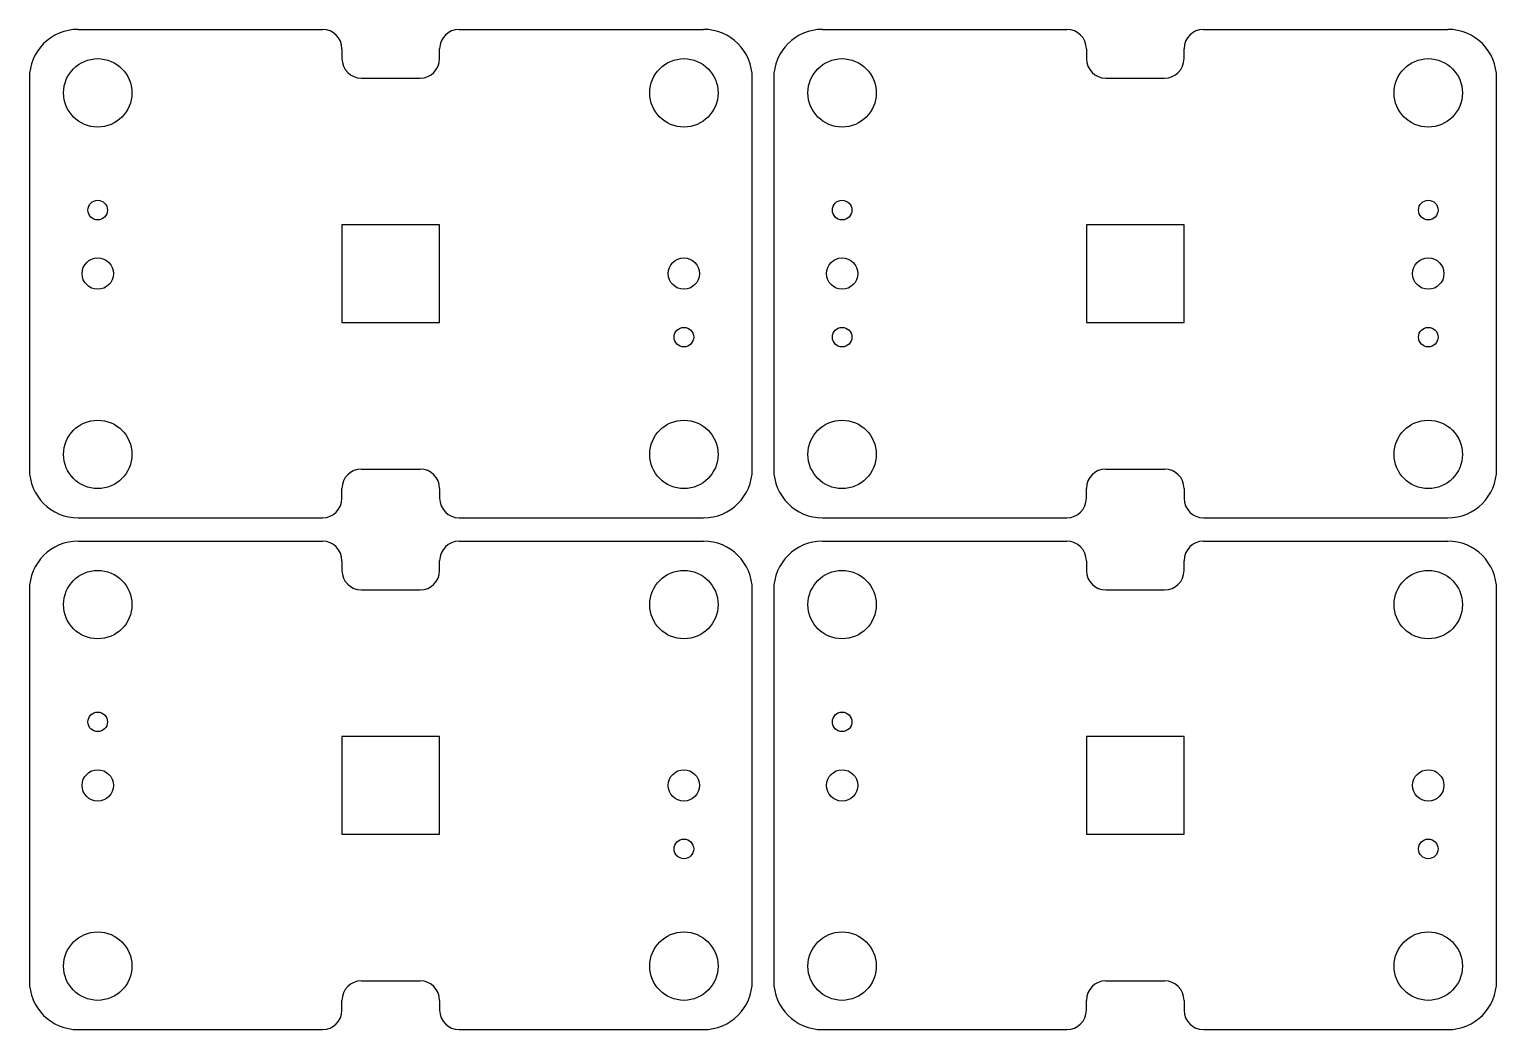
# Model space of a CAD drawing. Header units: millimetres. Extents: x 66 to 224, y 64 to 171.
import ezdxf

# ---------------------------------------------------------------- set-up
doc = ezdxf.new("R2010")
doc.units = ezdxf.units.MM
for name, color, linetype in [('View', 7, 'CONTINUOUS'), ('View001', 7, 'CONTINUOUS'), ('View002', 7, 'CONTINUOUS'), ('View003', 7, 'CONTINUOUS')]:
    doc.layers.add(name, color=color, linetype=linetype)

msp = doc.modelspace()

# ---------------------------------------------------------------- linework, layer by layer
at = {"layer": 'View'}
for p, q in [((71.3956, 171.25), (97.6456, 171.25)), ((112.346, 171.25), (138.596, 171.25)), ((99.7456, 169.15), (99.7456, 168.1)), ((110.246, 168.1), (110.246, 169.15)), ((66.1456, 166), (66.1456, 124)), ((101.846, 166), (108.146, 166)), ((143.846, 124), (143.846, 166)), ((99.7456, 150.25), (99.7456, 139.75)), ((110.246, 150.25), (99.7456, 150.25)), ((110.246, 139.75), (110.246, 150.25)), ((99.7456, 139.75), (110.246, 139.75)), ((101.846, 124), (108.146, 124)), ((99.7456, 120.85), (99.7456, 121.9)), ((110.246, 121.9), (110.246, 120.85)), ((71.3956, 118.75), (97.6456, 118.75)), ((112.346, 118.75), (138.596, 118.75))]:
    msp.add_line(p, q, dxfattribs=at)
for centre, radius in [((73.4956, 164.425), 3.675), ((136.496, 164.425), 3.675), ((73.4956, 151.825), 1.05), ((73.4956, 145), 1.68), ((136.496, 145), 1.68), ((136.496, 138.175), 1.05), ((73.4956, 125.575), 3.675), ((136.496, 125.575), 3.675)]:
    msp.add_circle(centre, radius, dxfattribs=at)
for centre, radius, start, end in [((71.3956, 166), 5.25, 90, 180), ((97.6456, 169.15), 2.1, 0, 90), ((112.346, 169.15), 2.1, 90, 180), ((138.596, 166), 5.25, 0, 90), ((101.846, 168.1), 2.1, 180, -90), ((108.146, 168.1), 2.1, -90, 0), ((71.3956, 124), 5.25, 180, -90), ((101.846, 121.9), 2.1, 90, 180), ((108.146, 121.9), 2.1, 0, 90), ((138.596, 124), 5.25, -90, 0), ((97.6456, 120.85), 2.1, -90, 0), ((112.346, 120.85), 2.1, 180, -90)]:
    msp.add_arc(centre, radius, start, end, dxfattribs=at)
at = {"layer": 'View001'}
for p, q in [((151.4, 171.25), (177.65, 171.25)), ((192.35, 171.25), (218.6, 171.25)), ((179.75, 169.15), (179.75, 168.1)), ((190.25, 168.1), (190.25, 169.15)), ((146.15, 166), (146.15, 124)), ((181.85, 166), (188.15, 166)), ((223.85, 124), (223.85, 166)), ((179.75, 150.25), (179.75, 139.75)), ((190.25, 150.25), (179.75, 150.25)), ((190.25, 139.75), (190.25, 150.25)), ((179.75, 139.75), (190.25, 139.75)), ((181.85, 124), (188.15, 124)), ((179.75, 120.85), (179.75, 121.9)), ((190.25, 121.9), (190.25, 120.85)), ((151.4, 118.75), (177.65, 118.75)), ((192.35, 118.75), (218.6, 118.75))]:
    msp.add_line(p, q, dxfattribs=at)
for centre, radius in [((153.5, 164.425), 3.675), ((216.5, 164.425), 3.675), ((153.5, 151.825), 1.05), ((216.5, 151.825), 1.05), ((153.5, 145), 1.68), ((216.5, 145), 1.68), ((153.5, 138.175), 1.05), ((216.5, 138.175), 1.05), ((153.5, 125.575), 3.675), ((216.5, 125.575), 3.675)]:
    msp.add_circle(centre, radius, dxfattribs=at)
for centre, radius, start, end in [((151.4, 166), 5.25, 90, 180), ((177.65, 169.15), 2.1, 0, 90), ((192.35, 169.15), 2.1, 90, 180), ((218.6, 166), 5.25, 0, 90), ((181.85, 168.1), 2.1, 180, -90), ((188.15, 168.1), 2.1, -90, 0), ((151.4, 124), 5.25, 180, -90), ((181.85, 121.9), 2.1, 90, 180), ((188.15, 121.9), 2.1, 0, 90), ((218.6, 124), 5.25, -90, 0), ((177.65, 120.85), 2.1, -90, 0), ((192.35, 120.85), 2.1, 180, -90)]:
    msp.add_arc(centre, radius, start, end, dxfattribs=at)
at = {"layer": 'View002'}
for p, q in [((71.3956, 116.25), (97.6456, 116.25)), ((112.346, 116.25), (138.596, 116.25)), ((99.7456, 114.15), (99.7456, 113.1)), ((110.246, 113.1), (110.246, 114.15)), ((66.1456, 111), (66.1456, 69)), ((101.846, 111), (108.146, 111)), ((143.846, 69), (143.846, 111)), ((99.7456, 95.25), (99.7456, 84.75)), ((110.246, 95.25), (99.7456, 95.25)), ((110.246, 84.75), (110.246, 95.25)), ((99.7456, 84.75), (110.246, 84.75)), ((101.846, 69), (108.146, 69)), ((99.7456, 65.85), (99.7456, 66.9)), ((110.246, 66.9), (110.246, 65.85)), ((71.3956, 63.75), (97.6456, 63.75)), ((112.346, 63.75), (138.596, 63.75))]:
    msp.add_line(p, q, dxfattribs=at)
for centre, radius in [((73.4956, 109.425), 3.675), ((136.496, 109.425), 3.675), ((73.4956, 96.825), 1.05), ((73.4956, 90), 1.68), ((136.496, 90), 1.68), ((136.496, 83.175), 1.05), ((73.4956, 70.575), 3.675), ((136.496, 70.575), 3.675)]:
    msp.add_circle(centre, radius, dxfattribs=at)
for centre, radius, start, end in [((71.3956, 111), 5.25, 90, 180), ((97.6456, 114.15), 2.1, 0, 90), ((112.346, 114.15), 2.1, 90, 180), ((138.596, 111), 5.25, 0, 90), ((101.846, 113.1), 2.1, 180, -90), ((108.146, 113.1), 2.1, -90, 0), ((71.3956, 69), 5.25, 180, -90), ((101.846, 66.9), 2.1, 90, 180), ((108.146, 66.9), 2.1, 0, 90), ((138.596, 69), 5.25, -90, 0), ((97.6456, 65.85), 2.1, -90, 0), ((112.346, 65.85), 2.1, 180, -90)]:
    msp.add_arc(centre, radius, start, end, dxfattribs=at)
at = {"layer": 'View003'}
for p, q in [((151.4, 116.25), (177.65, 116.25)), ((192.35, 116.25), (218.6, 116.25)), ((179.75, 114.15), (179.75, 113.1)), ((190.25, 113.1), (190.25, 114.15)), ((146.15, 111), (146.15, 69)), ((181.85, 111), (188.15, 111)), ((223.85, 69), (223.85, 111)), ((179.75, 95.25), (179.75, 84.75)), ((190.25, 95.25), (179.75, 95.25)), ((190.25, 84.75), (190.25, 95.25)), ((179.75, 84.75), (190.25, 84.75)), ((181.85, 69), (188.15, 69)), ((179.75, 65.85), (179.75, 66.9)), ((190.25, 66.9), (190.25, 65.85)), ((151.4, 63.75), (177.65, 63.75)), ((192.35, 63.75), (218.6, 63.75))]:
    msp.add_line(p, q, dxfattribs=at)
for centre, radius in [((153.5, 109.425), 3.675), ((216.5, 109.425), 3.675), ((153.5, 96.825), 1.05), ((153.5, 90), 1.68), ((216.5, 90), 1.68), ((216.5, 83.175), 1.05), ((153.5, 70.575), 3.675), ((216.5, 70.575), 3.675)]:
    msp.add_circle(centre, radius, dxfattribs=at)
for centre, radius, start, end in [((151.4, 111), 5.25, 90, 180), ((177.65, 114.15), 2.1, 0, 90), ((192.35, 114.15), 2.1, 90, 180), ((218.6, 111), 5.25, 0, 90), ((181.85, 113.1), 2.1, 180, -90), ((188.15, 113.1), 2.1, -90, 0), ((151.4, 69), 5.25, 180, -90), ((181.85, 66.9), 2.1, 90, 180), ((188.15, 66.9), 2.1, 0, 90), ((218.6, 69), 5.25, -90, 0), ((177.65, 65.85), 2.1, -90, 0), ((192.35, 65.85), 2.1, 180, -90)]:
    msp.add_arc(centre, radius, start, end, dxfattribs=at)

doc.saveas('drawing.dxf')
